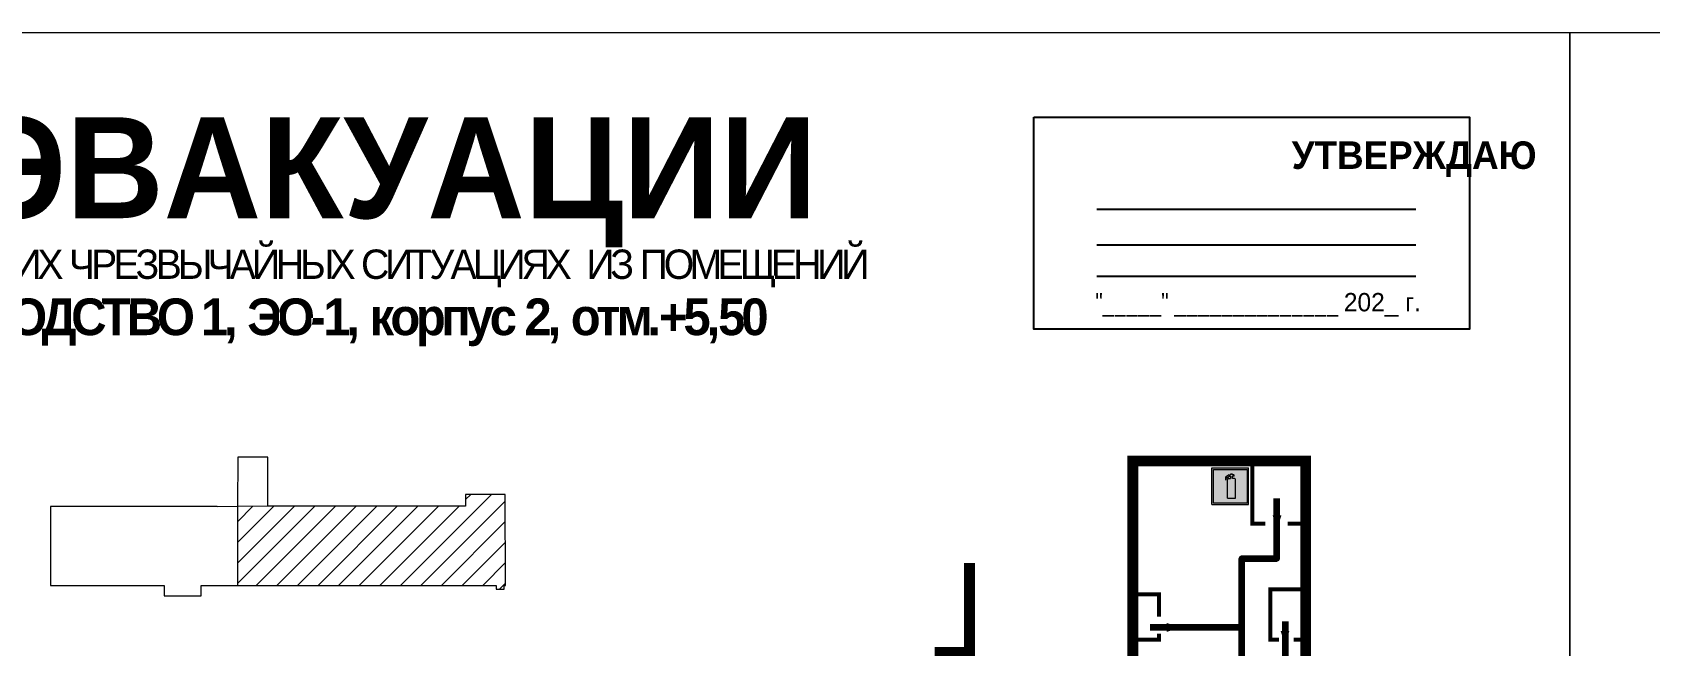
# Model space of a CAD drawing. Header units: millimetres. Extents: x 13810 to 67229, y 12374 to 21950.
# Drawn here: x 40003.3 to 40356.1, y 14020.8 to 14154.5 of the extents above; entities that cross this region are included whole.
import ezdxf

# ---------------------------------------------------------------- set-up
doc = ezdxf.new("R2010")
doc.units = ezdxf.units.MM
doc.layers.add('План_Штампы', color=7, linetype='Continuous')
doc.styles.add('обычный', font='arial.ttf')

# ---------------------------------------------------------------- blocks, each defined once
blk = doc.blocks.new('A$C3AD82952')
at = {"true_color": 0xf5f5ff}
h = blk.add_hatch(color=7, dxfattribs=at)
h.dxf.hatch_style = 1
h.paths.add_polyline_path([(8.21, 8.73, 0.414214), (7.89, 9.05), (7.22, 9.05), (7.22, 9.92), (7.59, 9.92, 1), (7.57, 10.36), (7.22, 10.36), (7.22, 10.6), (6.43, 10.6), (6.43, 10.36), (6.01, 10.36), (4.74, 9.59), (4.74, 8.69), (4.98, 8.73), (4.98, 9.26), (6.12, 9.91), (6.43, 9.91), (6.43, 9.05), (5.76, 9.05, 0.414214), (5.44, 8.73), (5.44, 2.2), (8.21, 2.2)], flags=0)
h.paths.add_polyline_path([(12.8, 12.8), (0, 12.8), (0, 0), (12.8, 0)])
h.paths.add_polyline_path([(0.51, 12.29), (12.29, 12.29), (12.29, 0.51), (0.51, 0.51)], flags=16)
h.paths.add_polyline_path([(4.74, 9.59), (6.01, 10.36), (6.43, 10.36), (6.43, 10.6), (7.22, 10.6), (7.22, 10.36), (7.59, 10.36, -0.94586), (7.59, 9.92), (7.22, 9.92), (7.22, 9.05), (7.89, 9.05, -0.414214), (8.21, 8.73), (8.21, 2.2), (5.44, 2.2), (5.44, 8.73, -0.414214), (5.76, 9.05), (6.43, 9.05), (6.43, 9.91), (6.12, 9.91), (4.98, 9.26), (4.98, 8.73), (4.74, 8.69)], flags=0)
h = blk.add_hatch(color=242)
h.dxf.hatch_style = 1
h.paths.add_polyline_path([(12.29, 12.29), (0.51, 12.29), (0.51, 0.51), (12.29, 0.51)])
h.paths.add_polyline_path([(4.74, 8.69), (4.74, 9.59), (6.01, 10.36), (6.43, 10.36), (6.43, 10.6), (7.22, 10.6), (7.22, 10.36), (7.59, 10.36, -0.94586), (7.59, 9.92), (7.22, 9.92), (7.22, 9.05), (7.89, 9.05, -0.414214), (8.21, 8.73), (8.21, 2.2), (5.44, 2.2), (5.44, 8.73, -0.414214), (5.76, 9.05), (6.43, 9.05), (6.43, 9.91), (6.12, 9.91), (4.98, 9.26), (4.98, 8.73)], flags=16)
h = blk.add_hatch(color=7, dxfattribs=at)
h.dxf.hatch_style = 1
h.paths.add_polyline_path([(8.21, 8.73, 0.414214), (7.89, 9.05), (7.22, 9.05), (7.22, 9.92), (7.59, 9.92, 1), (7.57, 10.36), (7.22, 10.36), (7.22, 10.6), (6.43, 10.6), (6.43, 10.36), (6.01, 10.36), (4.74, 9.59), (4.74, 8.69), (4.98, 8.73), (4.98, 9.26), (6.12, 9.91), (6.43, 9.91), (6.43, 9.05), (5.76, 9.05, 0.414214), (5.44, 8.73), (5.44, 2.2), (8.21, 2.2)])
at = {"color": 242, "lineweight": 5}
for p, q in [((0, 0), (0, 12.8)), ((0, 12.8), (12.8, 12.8)), ((12.8, 0), (12.8, 12.8)), ((6.01, 10.36), (4.74, 9.59)), ((4.74, 9.59), (4.74, 8.69)), ((4.74, 8.69), (4.98, 8.73)), ((4.98, 9.26), (6.12, 9.91)), ((4.98, 8.73), (4.98, 9.26)), ((5.44, 2.2), (5.44, 8.73)), ((5.76, 9.05), (6.43, 9.05)), ((6.01, 10.36), (6.43, 10.36)), ((6.12, 9.91), (6.43, 9.91)), ((7.22, 10.6), (6.43, 10.6)), ((6.43, 10.6), (6.43, 10.36)), ((6.43, 9.91), (6.43, 9.05)), ((7.22, 10.36), (7.22, 10.6)), ((7.59, 10.36), (7.22, 10.36)), ((7.22, 9.05), (7.22, 9.92)), ((7.59, 9.92), (7.22, 9.92)), ((7.89, 9.05), (7.22, 9.05)), ((8.21, 2.2), (8.21, 8.73)), ((0, 0), (12.8, 0)), ((5.44, 2.2), (8.21, 2.2))]:
    blk.add_line(p, q, dxfattribs=at)
blk.add_lwpolyline([(0.51, 12.29), (12.29, 12.29), (12.29, 0.51), (0.51, 0.51)], close=True, dxfattribs=at)
for centre, radius, start, end in [((5.76, 8.73), 0.32, 90, 180), ((7.58, 10.14), 0.223, 273.1875, 86.8125), ((7.89, 8.73), 0.32, 0, 90)]:
    blk.add_arc(centre, radius, start, end, dxfattribs=at)

msp = doc.modelspace()

# ---------------------------------------------------------------- hatches: boundary and pattern name
at = {"lineweight": 0}
h = msp.add_hatch(dxfattribs=at)
h.set_pattern_fill('ANSI31', color=256)
h.set_pattern_definition([(45, (-646.6392, 419.5497), (-2.24506403, 2.24506403), [])])
h.paths.add_polyline_path([(40104.46, 14033.89), (40104.46, 14033.05), (40106.2, 14033.05), (40106.2, 14033.89), (40106.55, 14033.89), (40106.43, 14053.74), (40097.79, 14053.74), (40097.79, 14051.18), (40054.68, 14051.18), (40048.06, 14051.09), (40048.06, 14033.89)])

# ---------------------------------------------------------------- linework, layer by layer
at = {"color": 126, "lineweight": 0, "true_color": 0x008754}
for points in [[(39738.71, 14154.45), (40338.71, 14154.45), (40338.71, 13759.45), (39738.71, 13759.45)], [(39738.71, 14154.45), (40338.71, 14154.45), (40338.71, 13759.45), (39738.71, 13759.45)], [(39738.71, 14154.45), (40338.71, 14154.45), (40338.71, 13759.45), (39738.71, 13759.45)], [(39738.71, 14154.45), (40338.71, 14154.45), (40338.71, 13759.45), (39738.71, 13759.45)], [(40338.71, 14154.45), (40938.71, 14154.45), (40938.71, 13759.45), (40338.71, 13759.45)], [(40338.71, 14154.45), (40938.71, 14154.45), (40938.71, 13759.45), (40338.71, 13759.45)], [(40338.71, 14154.45), (40938.71, 14154.45), (40938.71, 13759.45), (40338.71, 13759.45)], [(40338.71, 14154.45), (40938.71, 14154.45), (40938.71, 13759.45), (40338.71, 13759.45)]]:
    msp.add_lwpolyline(points, close=True, dxfattribs=at)
msp.add_lwpolyline([(40221.8, 14135.94), (40316.8, 14135.94), (40316.8, 14089.73), (40221.8, 14089.73)], close=True)
for points in [[(40235.55, 14115.89), (40305.08, 14115.89)], [(40235.55, 14108.13), (40305.08, 14108.13)], [(40235.55, 14101.34), (40305.08, 14101.34)]]:
    msp.add_lwpolyline(points)
at = {"lineweight": 0}
for points in [[(40048.06, 14051.09), (40043.65, 14051.05), (40043.6, 14051.09), (40043.6, 14051.09), (40035.95, 14051.09), (40035.95, 14051.09), (40007.29, 14051.09), (40007.29, 14033.89), (40032.08, 14033.89), (40032.08, 14031.59), (40040.13, 14031.59), (40040.13, 14033.89), (40104.46, 14033.89), (40104.46, 14033.05), (40106.2, 14033.05), (40106.2, 14033.89), (40106.55, 14033.89), (40106.43, 14053.62), (40106.43, 14053.74), (40097.79, 14053.74), (40097.79, 14051.18), (40054.68, 14051.18), (40054.68, 14061.82), (40050.77, 14061.82), (40050.77, 14061.82), (40048.12, 14061.82), (40048.06, 14051.09)], [(40054.68, 14051.18), (40048.06, 14051.09), (40048.06, 14033.89)]]:
    msp.add_lwpolyline(points, dxfattribs=at)
at = {"lineweight": 0, "const_width": 2.38}
for points in [[(40243.36, 14061.01), (40243.36, 14016.12)], [(40281.08, 14061.01), (40281.08, 14012.63)], [(40200.15, 14019.31), (40207.72, 14019.31), (40207.72, 14038.77)], [(40281.07, 14038.77), (40281.07, 14012.58)]]:
    msp.add_lwpolyline(points, dxfattribs=at)
at = {"lineweight": 100}
for points, const_width in [([(40243.36, 14053.82), (40243.36, 14061.01), (40281.08, 14061.01), (40281.08, 14051.72)], 2.38), ([(40269.47, 14060.51), (40269.47, 14047.38), (40272.27, 14047.38)], 0.88), ([(40277.13, 14047.38), (40281.61, 14047.38)], 0.88), ([(40249.05, 14027.11), (40249.05, 14031.92), (40242.3, 14031.92)], 0.88), ([(40275.23, 14022.09), (40273.36, 14022.09), (40273.36, 14033.02), (40280.36, 14033.02)], 0.88), ([(40242.55, 14022.09), (40249.05, 14022.09), (40249.05, 14023.34)], 0.88), ([(40281.08, 14022.09), (40278.48, 14022.09)], 0.88)]:
    msp.add_lwpolyline(points, dxfattribs=dict(at, const_width=const_width))
at = {"color": 126, "lineweight": 100, "true_color": 0x008754}
for points in [[(40273.02, 13874.63), (40273.02, 13908.39), (40267.12, 13908.39), (40267.12, 14039.76), (40274.79, 14039.76), (40274.79, 14052.85)], [(40247.17, 14024.77), (40267.12, 14024.77)], [(40276.58, 14026.03), (40276.58, 14006.82), (40267.12, 14006.82)]]:
    msp.add_lwpolyline(points, dxfattribs=at)
at = {"layer": 'План_Штампы', "color": 126, "true_color": 0x008754}
for points in [[(40273.86, 14049.17), (40275.79, 14049.16), (40274.83, 14046.2)], [(40250.78, 14023.77), (40250.79, 14025.7), (40253.75, 14024.75)], [(40275.6, 14023.96), (40277.53, 14023.96), (40276.58, 14021)]]:
    msp.add_solid(points, dxfattribs=at)

# ---------------------------------------------------------------- block references
at = {"xscale": 0.625, "yscale": 0.625, "zscale": 0.625}
msp.add_blockref('A$C3AD82952', (40260.63, 14051.51), dxfattribs=at)

# ---------------------------------------------------------------- texts
at = {"lineweight": 0, "style": 'обычный'}
for s, insert, char_height, width, attachment_point in [('{\\fProxima Nova Rg|b1|i0|c204|p2;ПЛАН ЭВАКУАЦИИ}', (39897.33, 14135.94), 22, 493.8901, 1), ('\\pi-18,l18,t18;{\\fProxima Nova Rg|b1|i0|c204|p2;УТВЕРЖДАЮ\\H1.1997x; }', (40304.74, 14126.82), 6, 126.6484, 5), ('{\\fArial Narrow|b0|i0|c204|p34;"_____" ______________ \\fProxima Nova Rg|b0|i0|c204|p2;202_ г. }', (40270.71, 14095.06), 4, 78.6503, 5)]:
    msp.add_mtext(s, dxfattribs=dict(at, insert=insert, char_height=char_height, width=width, attachment_point=attachment_point))
at = {"color": 0, "lineweight": 0, "insert": (40047.51, 14107.24), "char_height": 8, "width": 449.2158, "attachment_point": 5, "style": 'обычный'}
msp.add_mtext('{\\fArial Black|b1|i0|c204|p34;\\H2x;\\T0.85;  \\fArial Narrow|b0|i0|c204|p34;\\H0.8x;\\W0.9;\\P\\fProxima Nova Rg|b0|i0|c204|p2;\\H0.5x;\\W1;\\C256;ПРИ ПОЖАРЕ  ИЛИ ДРУГИХ ЧРЕЗВЫЧАЙНЫХ СИТУАЦИЯХ  ИЗ ПОМЕЩЕНИЙ \\fProxima Nova Rg|b1|i0|c204|p2;\\H1.25x;\\PЦЭН : ПРОИЗВОДСТВО 1, ЭО-1, корпус 2, отм.+5,50}', dxfattribs=at)

doc.saveas('drawing.dxf')
